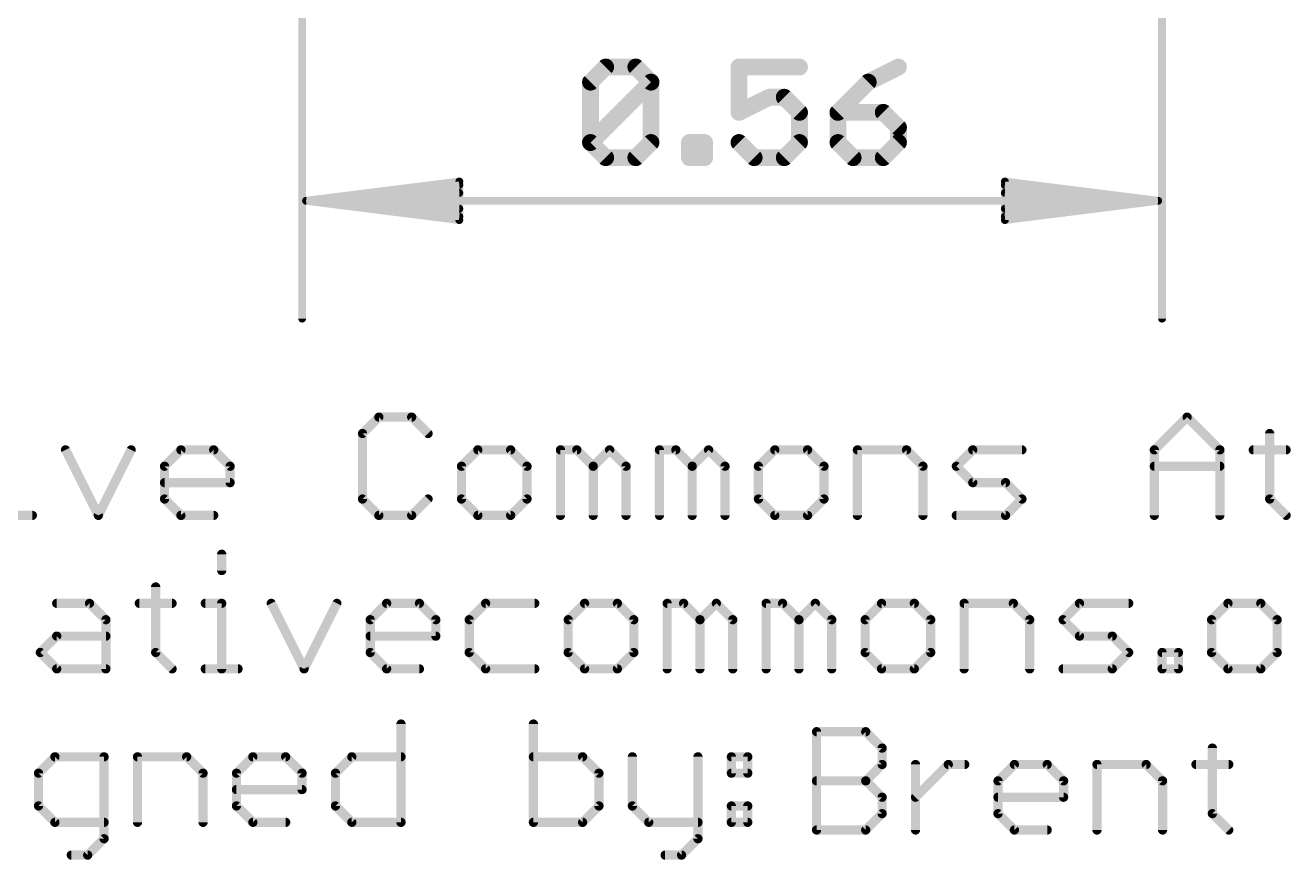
# Model space of a CAD drawing. Extents: x -42 to 65, y -14 to 27.
# Drawn here: x -4.58 to 16.35, y -13.95 to -0.14 of the extents above; entities that cross this region are included whole.
import ezdxf

# ---------------------------------------------------------------- set-up
doc = ezdxf.new("R2010")
doc.units = 0
doc.layers.add('47', color=253, linetype='CONTINUOUS')
doc.layers.add('51', color=253, linetype='CONTINUOUS')

msp = doc.modelspace()

# ---------------------------------------------------------------- linework, layer by layer
at = {"layer": '47'}
for points, const_width in [([(14.224, 14.986), (14.224, -4.998)], 0.13), ([(0, 0), (0, -4.998)], 0.13), ([(4.7703, -1.0839), (5.0203, -0.8339)], 0.2794), ([(5.0203, -0.8339), (5.5202, -0.8339)], 0.2794), ([(5.5202, -0.8339), (5.7702, -1.0839)], 0.2794), ([(8.226, -0.8339), (7.226, -0.8339)], 0.2794), ([(7.226, -0.8339), (7.226, -1.5839)], 0.2794), ([(9.8631, -0.8339), (9.3632, -1.0839)], 0.2794), ([(4.7703, -2.0838), (4.7703, -1.0839)], 0.2794), ([(4.7703, -2.0838), (5.7702, -1.0839)], 0.2794), ([(5.7702, -1.0839), (5.7702, -2.0838)], 0.2794), ([(9.3632, -1.0839), (8.8632, -1.5839)], 0.2794), ([(7.226, -1.5839), (7.726, -1.3339)], 0.2794), ([(7.726, -1.3339), (7.976, -1.3339)], 0.2794), ([(7.976, -1.3339), (8.226, -1.5839)], 0.2794), ([(8.226, -1.5839), (8.226, -2.0838)], 0.2794), ([(8.8632, -1.5839), (8.8632, -2.0838)], 0.2794), ([(9.6131, -1.5839), (8.8632, -1.5839)], 0.2794), ([(9.8631, -1.8338), (9.6131, -1.5839)], 0.2794), ([(9.8631, -2.0838), (9.8631, -1.8338)], 0.2794), ([(5.0203, -2.3338), (4.7703, -2.0838)], 0.2794), ([(5.7702, -2.0838), (5.5202, -2.3338)], 0.2794), ([(6.4075, -2.3338), (6.4075, -2.0838)], 0.2794), ([(6.4075, -2.0838), (6.6574, -2.0838)], 0.2794), ([(6.6574, -2.0838), (6.6574, -2.3338)], 0.2794), ([(7.476, -2.3338), (7.226, -2.0838)], 0.2794), ([(8.226, -2.0838), (7.976, -2.3338)], 0.2794), ([(8.8632, -2.0838), (9.1132, -2.3338)], 0.2794), ([(9.6131, -2.3338), (9.8631, -2.0838)], 0.2794), ([(5.5202, -2.3338), (5.0203, -2.3338)], 0.2794), ([(6.6574, -2.3338), (6.4075, -2.3338)], 0.2794), ([(7.976, -2.3338), (7.476, -2.3338)], 0.2794), ([(9.1132, -2.3338), (9.6131, -2.3338)], 0.2794), ([(0.065, -3.048), (2.6, -2.7288)], 0.13), ([(2.6, -2.7288), (2.6, -3.3672)], 0.13), ([(14.159, -3.048), (11.624, -2.7288)], 0.13), ([(11.624, -2.7288), (11.624, -3.3672)], 0.13), ([(0.065, -3.048), (2.6, -2.788)], 0.13), ([(0.065, -3.048), (2.6, -2.918)], 0.13), ([(14.159, -3.048), (11.624, -2.788)], 0.13), ([(14.159, -3.048), (11.624, -2.918)], 0.13), ([(14.159, -3.048), (0.065, -3.048)], 0.13), ([(2.6, -3.3672), (0.065, -3.048)], 0.13), ([(2.6, -3.178), (0.065, -3.048)], 0.13), ([(2.6, -3.308), (0.065, -3.048)], 0.13), ([(11.624, -3.3672), (14.159, -3.048)], 0.13), ([(11.624, -3.178), (14.159, -3.048)], 0.13), ([(11.624, -3.308), (14.159, -3.048)], 0.13)]:
    msp.add_lwpolyline(points, dxfattribs=dict(at, const_width=const_width))
for points, const_width in [([(5.0203, -0.7641, 1), (5.0203, -0.9038)], 0.1397), ([(5.0697, -0.8833, 1), (4.9709, -0.7845)], 0.1397), ([(5.5696, -0.7845, 1), (5.4709, -0.8833)], 0.1397), ([(5.5202, -0.9038, 1), (5.5202, -0.7641)], 0.1397), ([(7.226, -0.7641, 1), (7.226, -0.9038)], 0.1397), ([(7.2959, -0.8339, 1), (7.1562, -0.8339)], 0.1397), ([(8.226, -0.9038, 1), (8.226, -0.7641)], 0.1397), ([(9.8944, -0.8964, 1), (9.8319, -0.7714)], 0.1397), ([(4.7209, -1.0345, 1), (4.8197, -1.1333)], 0.1397), ([(4.8402, -1.0839, 1), (4.7005, -1.0839)], 0.1397), ([(5.8401, -1.0839, 1), (5.7004, -1.0839)], 0.1397), ([(5.8196, -1.1333, 1), (5.7208, -1.0345)], 0.1397), ([(5.7208, -1.1333, 1), (5.8196, -1.0345)], 0.1397), ([(9.3319, -1.0214, 1), (9.3944, -1.1464)], 0.1397), ([(9.4126, -1.1333, 1), (9.3138, -1.0345)], 0.1397), ([(7.726, -1.264, 1), (7.726, -1.4037)], 0.1397), ([(7.7572, -1.3964, 1), (7.6948, -1.2714)], 0.1397), ([(8.0254, -1.2845, 1), (7.9266, -1.3833)], 0.1397), ([(7.976, -1.4037, 1), (7.976, -1.264)], 0.1397), ([(7.1948, -1.5214, 1), (7.2573, -1.6463)], 0.1397), ([(8.2958, -1.5839, 1), (8.1561, -1.5839)], 0.1397), ([(8.1766, -1.6333, 1), (8.2754, -1.5345)], 0.1397), ([(8.8632, -1.514, 1), (8.8632, -1.6537)], 0.1397), ([(8.8138, -1.5345, 1), (8.9126, -1.6333)], 0.1397), ([(8.9331, -1.5839, 1), (8.7934, -1.5839)], 0.1397), ([(9.6625, -1.5345, 1), (9.5637, -1.6333)], 0.1397), ([(9.6131, -1.6537, 1), (9.6131, -1.514)], 0.1397), ([(7.1562, -1.5839, 1), (7.2959, -1.5839)], 0.1397), ([(9.933, -1.8338, 1), (9.7933, -1.8338)], 0.1397), ([(9.8137, -1.8832, 1), (9.9125, -1.7844)], 0.1397), ([(4.8197, -2.0344, 1), (4.7209, -2.1332)], 0.1397), ([(4.7209, -2.0344, 1), (4.8197, -2.1332)], 0.1397), ([(4.7005, -2.0838, 1), (4.8402, -2.0838)], 0.1397), ([(5.7004, -2.0838, 1), (5.8401, -2.0838)], 0.1397), ([(5.8196, -2.1332, 1), (5.7208, -2.0344)], 0.1397), ([(6.4773, -2.0838, 1), (6.3376, -2.0838)], 0.1397), ([(6.4075, -2.014, 1), (6.4075, -2.1537)], 0.1397), ([(6.7273, -2.0838, 1), (6.5876, -2.0838)], 0.1397), ([(6.6574, -2.1537, 1), (6.6574, -2.014)], 0.1397), ([(7.2754, -2.0344, 1), (7.1767, -2.1332)], 0.1397), ([(8.1561, -2.0838, 1), (8.2958, -2.0838)], 0.1397), ([(8.2754, -2.1332, 1), (8.1766, -2.0344)], 0.1397), ([(8.9126, -2.0344, 1), (8.8138, -2.1332)], 0.1397), ([(8.7934, -2.0838, 1), (8.9331, -2.0838)], 0.1397), ([(9.7933, -2.0838, 1), (9.933, -2.0838)], 0.1397), ([(9.9125, -2.1332, 1), (9.8137, -2.0344)], 0.1397), ([(5.0203, -2.2639, 1), (5.0203, -2.4037)], 0.1397), ([(4.9709, -2.3832, 1), (5.0697, -2.2844)], 0.1397), ([(5.4709, -2.2844, 1), (5.5696, -2.3832)], 0.1397), ([(5.5202, -2.4037, 1), (5.5202, -2.2639)], 0.1397), ([(6.4075, -2.2639, 1), (6.4075, -2.4037)], 0.1397), ([(6.3376, -2.3338, 1), (6.4773, -2.3338)], 0.1397), ([(6.5876, -2.3338, 1), (6.7273, -2.3338)], 0.1397), ([(6.6574, -2.4037, 1), (6.6574, -2.2639)], 0.1397), ([(7.476, -2.2639, 1), (7.476, -2.4037)], 0.1397), ([(7.4266, -2.3832, 1), (7.5254, -2.2844)], 0.1397), ([(7.9266, -2.2844, 1), (8.0254, -2.3832)], 0.1397), ([(7.976, -2.4037, 1), (7.976, -2.2639)], 0.1397), ([(9.1132, -2.2639, 1), (9.1132, -2.4037)], 0.1397), ([(9.0638, -2.3832, 1), (9.1626, -2.2844)], 0.1397), ([(9.5637, -2.2844, 1), (9.6625, -2.3832)], 0.1397), ([(9.6131, -2.4037, 1), (9.6131, -2.2639)], 0.1397), ([(2.6325, -2.7288, 1), (2.5675, -2.7288)], 0.065), ([(2.6041, -2.761, 1), (2.5959, -2.6965)], 0.065), ([(11.6281, -2.6965, 1), (11.6199, -2.761)], 0.065), ([(11.6565, -2.7288, 1), (11.5915, -2.7288)], 0.065), ([(2.6033, -2.8203, 1), (2.5967, -2.7557)], 0.065), ([(2.6017, -2.9505, 1), (2.5983, -2.8855)], 0.065), ([(11.6273, -2.7557, 1), (11.6207, -2.8203)], 0.065), ([(11.6257, -2.8855, 1), (11.6223, -2.9505)], 0.065), ([(0.065, -3.0155, 1), (0.065, -3.0805)], 0.065), ([(0.0691, -3.0158, 1), (0.0609, -3.0802)], 0.065), ([(0.0633, -3.0155, 1), (0.0667, -3.0805)], 0.065), ([(0.0667, -3.0155, 1), (0.0633, -3.0805)], 0.065), ([(0.0683, -3.0157, 1), (0.0617, -3.0803)], 0.065), ([(0.0617, -3.0157, 1), (0.0683, -3.0803)], 0.065), ([(0.0609, -3.0158, 1), (0.0691, -3.0802)], 0.065), ([(2.5983, -3.2105, 1), (2.6017, -3.1455)], 0.065), ([(11.6223, -3.1455, 1), (11.6257, -3.2105)], 0.065), ([(14.1631, -3.0802, 1), (14.1549, -3.0158)], 0.065), ([(14.1549, -3.0802, 1), (14.1631, -3.0158)], 0.065), ([(14.1623, -3.0803, 1), (14.1557, -3.0157)], 0.065), ([(14.1557, -3.0803, 1), (14.1623, -3.0157)], 0.065), ([(14.1573, -3.0805, 1), (14.1607, -3.0155)], 0.065), ([(14.1607, -3.0805, 1), (14.1573, -3.0155)], 0.065), ([(14.159, -3.0805, 1), (14.159, -3.0155)], 0.065), ([(2.5675, -3.3672, 1), (2.6325, -3.3672)], 0.065), ([(2.5959, -3.3995, 1), (2.6041, -3.335)], 0.065), ([(2.5967, -3.3403, 1), (2.6033, -3.2757)], 0.065), ([(11.6207, -3.2757, 1), (11.6273, -3.3403)], 0.065), ([(11.6199, -3.335, 1), (11.6281, -3.3995)], 0.065), ([(11.5915, -3.3672, 1), (11.6565, -3.3672)], 0.065), ([(-0.0325, -4.998, 1), (0.0325, -4.998)], 0.065), ([(14.1915, -4.998, 1), (14.2565, -4.998)], 0.065)]:
    msp.add_lwpolyline(points, format="xyb", dxfattribs=dict(at, const_width=const_width))
at = {"layer": '51', "const_width": 0.1524}
for points in [[(1.2697, -6.628), (0.9986, -6.8992)], [(1.8121, -6.628), (1.2697, -6.628)], [(2.0832, -6.8992), (1.8121, -6.628)], [(14.0958, -7.1703), (14.6382, -6.628)], [(14.6382, -6.628), (15.1805, -7.1703)], [(0.9986, -6.8992), (0.9986, -7.9838)], [(16.0041, -6.8992), (16.0041, -7.9838)], [(-3.9129, -7.1703), (-3.3706, -8.255)], [(-3.3706, -8.255), (-2.8282, -7.1703)], [(-2.2757, -7.4415), (-2.0046, -7.1703)], [(-2.0046, -7.1703), (-1.4622, -7.1703)], [(-1.4622, -7.1703), (-1.1911, -7.4415)], [(2.9069, -7.1703), (2.6357, -7.4415)], [(3.4492, -7.1703), (2.9069, -7.1703)], [(3.7204, -7.4415), (3.4492, -7.1703)], [(4.2729, -8.255), (4.2729, -7.1703)], [(4.2729, -7.1703), (4.5441, -7.1703)], [(4.5441, -7.1703), (4.8152, -7.4415)], [(4.8152, -7.4415), (5.0864, -7.1703)], [(5.0864, -7.1703), (5.3576, -7.4415)], [(5.9101, -8.255), (5.9101, -7.1703)], [(5.9101, -7.1703), (6.1812, -7.1703)], [(6.1812, -7.1703), (6.4524, -7.4415)], [(6.4524, -7.4415), (6.7235, -7.1703)], [(6.7235, -7.1703), (6.9947, -7.4415)], [(7.8184, -7.1703), (7.5472, -7.4415)], [(8.3607, -7.1703), (7.8184, -7.1703)], [(8.6319, -7.4415), (8.3607, -7.1703)], [(9.1844, -8.255), (9.1844, -7.1703)], [(9.1844, -7.1703), (9.9979, -7.1703)], [(9.9979, -7.1703), (10.269, -7.4415)], [(10.8215, -7.4415), (11.0927, -7.1703)], [(11.0927, -7.1703), (11.9062, -7.1703)], [(14.0958, -8.255), (14.0958, -7.1703)], [(15.1805, -7.1703), (15.1805, -8.255)], [(15.733, -7.1703), (16.2753, -7.1703)], [(-2.2757, -7.9838), (-2.2757, -7.4415)], [(-1.1911, -7.4415), (-1.1911, -7.7127)], [(2.6357, -7.4415), (2.6357, -7.9838)], [(3.7204, -7.9838), (3.7204, -7.4415)], [(4.8152, -7.4415), (4.8152, -8.255)], [(5.3576, -7.4415), (5.3576, -8.255)], [(6.4524, -7.4415), (6.4524, -8.255)], [(6.9947, -7.4415), (6.9947, -8.255)], [(7.5472, -7.4415), (7.5472, -7.9838)], [(8.6319, -7.9838), (8.6319, -7.4415)], [(10.269, -7.4415), (10.269, -8.255)], [(11.0927, -7.7127), (10.8215, -7.4415)], [(14.0958, -7.4415), (15.1805, -7.4415)], [(-1.1911, -7.7127), (-2.2757, -7.7127)], [(11.635, -7.7127), (11.0927, -7.7127)], [(11.9062, -7.9838), (11.635, -7.7127)], [(-2.0046, -8.255), (-2.2757, -7.9838)], [(0.9986, -7.9838), (1.2697, -8.255)], [(1.8121, -8.255), (2.0832, -7.9838)], [(2.6357, -7.9838), (2.9069, -8.255)], [(3.4492, -8.255), (3.7204, -7.9838)], [(7.5472, -7.9838), (7.8184, -8.255)], [(8.3607, -8.255), (8.6319, -7.9838)], [(11.635, -8.255), (11.9062, -7.9838)], [(16.0041, -7.9838), (16.2753, -8.255)], [(-5.0043, -8.255), (-4.462, -8.255)], [(-1.4622, -8.255), (-2.0046, -8.255)], [(1.2697, -8.255), (1.8121, -8.255)], [(2.9069, -8.255), (3.4492, -8.255)], [(7.8184, -8.255), (8.3607, -8.255)], [(10.8215, -8.255), (11.635, -8.255)], [(-1.3304, -8.8968), (-1.3304, -9.168)], [(-2.4219, -9.4392), (-2.4219, -10.5238)], [(-4.059, -9.7103), (-3.5167, -9.7103)], [(-3.5167, -9.7103), (-3.2455, -9.9815)], [(-2.693, -9.7103), (-2.1507, -9.7103)], [(-1.6016, -9.7103), (-1.3304, -9.7103)], [(-1.3304, -9.7103), (-1.3304, -10.795)], [(-0.5102, -9.7103), (0.0322, -10.795)], [(0.0322, -10.795), (0.5745, -9.7103)], [(1.127, -9.9815), (1.3982, -9.7103)], [(1.3982, -9.7103), (1.9405, -9.7103)], [(1.9405, -9.7103), (2.2116, -9.9815)], [(3.0353, -9.7103), (2.7641, -9.9815)], [(3.8488, -9.7103), (3.0353, -9.7103)], [(4.6725, -9.7103), (4.4013, -9.9815)], [(5.2148, -9.7103), (4.6725, -9.7103)], [(5.486, -9.9815), (5.2148, -9.7103)], [(6.0385, -10.795), (6.0385, -9.7103)], [(6.0385, -9.7103), (6.3096, -9.7103)], [(6.3096, -9.7103), (6.5808, -9.9815)], [(6.5808, -9.9815), (6.852, -9.7103)], [(6.852, -9.7103), (7.1231, -9.9815)], [(7.6756, -10.795), (7.6756, -9.7103)], [(7.6756, -9.7103), (7.9468, -9.7103)], [(7.9468, -9.7103), (8.2179, -9.9815)], [(8.2179, -9.9815), (8.4891, -9.7103)], [(8.4891, -9.7103), (8.7603, -9.9815)], [(9.5839, -9.7103), (9.3128, -9.9815)], [(10.1263, -9.7103), (9.5839, -9.7103)], [(10.3974, -9.9815), (10.1263, -9.7103)], [(10.9499, -10.795), (10.9499, -9.7103)], [(10.9499, -9.7103), (11.7634, -9.7103)], [(11.7634, -9.7103), (12.0346, -9.9815)], [(12.5871, -9.9815), (12.8582, -9.7103)], [(12.8582, -9.7103), (13.6717, -9.7103)], [(15.314, -9.7103), (15.0428, -9.9815)], [(15.8563, -9.7103), (15.314, -9.7103)], [(16.1275, -9.9815), (15.8563, -9.7103)], [(-3.2455, -9.9815), (-3.2455, -10.795)], [(1.127, -10.5238), (1.127, -9.9815)], [(2.2116, -9.9815), (2.2116, -10.2527)], [(2.7641, -9.9815), (2.7641, -10.5238)], [(4.4013, -9.9815), (4.4013, -10.5238)], [(5.486, -10.5238), (5.486, -9.9815)], [(6.5808, -9.9815), (6.5808, -10.795)], [(7.1231, -9.9815), (7.1231, -10.795)], [(8.2179, -9.9815), (8.2179, -10.795)], [(8.7603, -9.9815), (8.7603, -10.795)], [(9.3128, -9.9815), (9.3128, -10.5238)], [(10.3974, -10.5238), (10.3974, -9.9815)], [(12.0346, -9.9815), (12.0346, -10.795)], [(12.8582, -10.2527), (12.5871, -9.9815)], [(15.0428, -9.9815), (15.0428, -10.5238)], [(16.1275, -10.5238), (16.1275, -9.9815)], [(-4.3302, -10.5238), (-4.059, -10.2527)], [(-4.059, -10.2527), (-3.2455, -10.2527)], [(2.2116, -10.2527), (1.127, -10.2527)], [(13.4006, -10.2527), (12.8582, -10.2527)], [(13.6717, -10.5238), (13.4006, -10.2527)], [(-4.059, -10.795), (-4.3302, -10.5238)], [(-2.4219, -10.5238), (-2.1507, -10.795)], [(1.3982, -10.795), (1.127, -10.5238)], [(2.7641, -10.5238), (3.0353, -10.795)], [(4.4013, -10.5238), (4.6725, -10.795)], [(5.2148, -10.795), (5.486, -10.5238)], [(9.3128, -10.5238), (9.5839, -10.795)], [(10.1263, -10.795), (10.3974, -10.5238)], [(13.4006, -10.795), (13.6717, -10.5238)], [(14.2242, -10.795), (14.2242, -10.5238)], [(14.2242, -10.5238), (14.4954, -10.5238)], [(14.4954, -10.5238), (14.4954, -10.795)], [(15.0428, -10.5238), (15.314, -10.795)], [(15.8563, -10.795), (16.1275, -10.5238)], [(-3.2455, -10.795), (-4.059, -10.795)], [(-1.6016, -10.795), (-1.0593, -10.795)], [(1.9405, -10.795), (1.3982, -10.795)], [(3.0353, -10.795), (3.8488, -10.795)], [(4.6725, -10.795), (5.2148, -10.795)], [(9.5839, -10.795), (10.1263, -10.795)], [(12.5871, -10.795), (13.4006, -10.795)], [(14.4954, -10.795), (14.2242, -10.795)], [(15.314, -10.795), (15.8563, -10.795)], [(1.6358, -11.708), (1.6358, -13.335)], [(3.8255, -11.708), (3.8255, -13.335)], [(8.509, -13.462), (8.509, -11.835)], [(8.509, -11.835), (9.3225, -11.835)], [(9.3225, -11.835), (9.5937, -12.1062)], [(9.5937, -12.1062), (9.5937, -12.3773)], [(15.0559, -12.1062), (15.0559, -13.1908)], [(-4.0891, -12.2503), (-4.3603, -12.5215)], [(-3.2756, -12.2503), (-4.0891, -12.2503)], [(-3.2756, -13.6062), (-3.2756, -12.2503)], [(-2.7231, -13.335), (-2.7231, -12.2503)], [(-2.7231, -12.2503), (-1.9096, -12.2503)], [(-1.9096, -12.2503), (-1.6385, -12.5215)], [(-1.086, -12.5215), (-0.8148, -12.2503)], [(-0.8148, -12.2503), (-0.2725, -12.2503)], [(-0.2725, -12.2503), (-0.0013, -12.5215)], [(0.5512, -12.5215), (0.8223, -12.2503)], [(0.8223, -12.2503), (1.6358, -12.2503)], [(4.639, -12.2503), (3.8255, -12.2503)], [(4.9101, -12.5215), (4.639, -12.2503)], [(5.4626, -12.2503), (5.4626, -13.0638)], [(6.5473, -12.2503), (6.5473, -13.6062)], [(7.0998, -12.2503), (7.371, -12.2503)], [(7.0998, -12.5215), (7.0998, -12.2503)], [(7.371, -12.2503), (7.371, -12.5215)], [(9.5937, -12.3773), (9.3225, -12.6485)], [(10.1462, -13.462), (10.1462, -12.3773)], [(10.1462, -12.9197), (10.6885, -12.3773)], [(10.6885, -12.3773), (10.9596, -12.3773)], [(11.5105, -12.6485), (11.7816, -12.3773)], [(11.7816, -12.3773), (12.3239, -12.3773)], [(12.3239, -12.3773), (12.5951, -12.6485)], [(13.1476, -13.462), (13.1476, -12.3773)], [(13.1476, -12.3773), (13.9611, -12.3773)], [(13.9611, -12.3773), (14.2323, -12.6485)], [(14.7848, -12.3773), (15.3271, -12.3773)], [(-4.3603, -12.5215), (-4.3603, -13.0638)], [(-1.6385, -12.5215), (-1.6385, -13.335)], [(-1.086, -13.0638), (-1.086, -12.5215)], [(-0.0013, -12.5215), (-0.0013, -12.7927)], [(0.5512, -13.0638), (0.5512, -12.5215)], [(4.9101, -13.0638), (4.9101, -12.5215)], [(7.371, -12.5215), (7.0998, -12.5215)], [(-0.0013, -12.7927), (-1.086, -12.7927)], [(8.509, -12.6485), (9.3225, -12.6485)], [(9.3225, -12.6485), (9.5937, -12.9197)], [(11.5105, -13.1908), (11.5105, -12.6485)], [(12.5951, -12.6485), (12.5951, -12.9197)], [(14.2323, -12.6485), (14.2323, -13.462)], [(9.5937, -12.9197), (9.5937, -13.1908)], [(12.5951, -12.9197), (11.5105, -12.9197)], [(-4.3603, -13.0638), (-4.0891, -13.335)], [(-0.8148, -13.335), (-1.086, -13.0638)], [(0.8223, -13.335), (0.5512, -13.0638)], [(4.639, -13.335), (4.9101, -13.0638)], [(5.4626, -13.0638), (5.7338, -13.335)], [(7.0998, -13.0638), (7.371, -13.0638)], [(7.0998, -13.335), (7.0998, -13.0638)], [(7.371, -13.0638), (7.371, -13.335)], [(9.5937, -13.1908), (9.3225, -13.462)], [(11.7816, -13.462), (11.5105, -13.1908)], [(15.0559, -13.1908), (15.3271, -13.462)], [(-4.0891, -13.335), (-3.2756, -13.335)], [(-0.2725, -13.335), (-0.8148, -13.335)], [(1.6358, -13.335), (0.8223, -13.335)], [(3.8255, -13.335), (4.639, -13.335)], [(5.7338, -13.335), (6.5473, -13.335)], [(7.371, -13.335), (7.0998, -13.335)], [(9.3225, -13.462), (8.509, -13.462)], [(12.3239, -13.462), (11.7816, -13.462)], [(-3.5468, -13.8773), (-3.2756, -13.6062)], [(6.5473, -13.6062), (6.2761, -13.8773)], [(-3.818, -13.8773), (-3.5468, -13.8773)], [(6.2761, -13.8773), (6.005, -13.8773)]]:
    msp.add_lwpolyline(points, dxfattribs=at)
at = {"layer": '51', "const_width": 0.0762}
for points in [[(1.2697, -6.5899, 1), (1.2697, -6.6661)], [(1.2967, -6.655, 1), (1.2428, -6.6011)], [(1.839, -6.6011, 1), (1.7851, -6.655)], [(1.8121, -6.6661, 1), (1.8121, -6.5899)], [(14.6651, -6.6011, 1), (14.6112, -6.655)], [(14.6651, -6.655, 1), (14.6112, -6.6011)], [(0.9716, -6.8722, 1), (1.0255, -6.9261)], [(1.0367, -6.8992, 1), (0.9605, -6.8992)], [(2.0563, -6.9261, 1), (2.1102, -6.8722)], [(16.0422, -6.8992, 1), (15.966, -6.8992)], [(-3.8788, -7.1533, 1), (-3.947, -7.1874)], [(-2.7942, -7.1874, 1), (-2.8623, -7.1533)], [(-2.0046, -7.1322, 1), (-2.0046, -7.2084)], [(-1.9776, -7.1973, 1), (-2.0315, -7.1434)], [(-1.4353, -7.1434, 1), (-1.4892, -7.1973)], [(-1.4622, -7.2084, 1), (-1.4622, -7.1322)], [(2.9069, -7.1322, 1), (2.9069, -7.2084)], [(2.9338, -7.1973, 1), (2.88, -7.1434)], [(3.4762, -7.1434, 1), (3.4223, -7.1973)], [(3.4492, -7.2084, 1), (3.4492, -7.1322)], [(4.311, -7.1703, 1), (4.2348, -7.1703)], [(4.2729, -7.1322, 1), (4.2729, -7.2084)], [(4.571, -7.1434, 1), (4.5171, -7.1973)], [(4.5441, -7.2084, 1), (4.5441, -7.1322)], [(5.1133, -7.1434, 1), (5.0594, -7.1973)], [(5.1133, -7.1973, 1), (5.0594, -7.1434)], [(5.9482, -7.1703, 1), (5.872, -7.1703)], [(5.9101, -7.1322, 1), (5.9101, -7.2084)], [(6.2082, -7.1434, 1), (6.1543, -7.1973)], [(6.1812, -7.2084, 1), (6.1812, -7.1322)], [(6.7505, -7.1434, 1), (6.6966, -7.1973)], [(6.7505, -7.1973, 1), (6.6966, -7.1434)], [(7.8184, -7.1322, 1), (7.8184, -7.2084)], [(7.8453, -7.1973, 1), (7.7914, -7.1434)], [(8.3876, -7.1434, 1), (8.3338, -7.1973)], [(8.3607, -7.2084, 1), (8.3607, -7.1322)], [(9.2225, -7.1703, 1), (9.1463, -7.1703)], [(9.1844, -7.1322, 1), (9.1844, -7.2084)], [(10.0248, -7.1434, 1), (9.9709, -7.1973)], [(9.9979, -7.2084, 1), (9.9979, -7.1322)], [(11.0927, -7.1322, 1), (11.0927, -7.2084)], [(11.1196, -7.1973, 1), (11.0657, -7.1434)], [(11.9062, -7.2084, 1), (11.9062, -7.1322)], [(14.1339, -7.1703, 1), (14.0577, -7.1703)], [(14.0689, -7.1434, 1), (14.1228, -7.1973)], [(15.2186, -7.1703, 1), (15.1424, -7.1703)], [(15.1535, -7.1973, 1), (15.2074, -7.1434)], [(15.733, -7.1322, 1), (15.733, -7.2084)], [(16.2753, -7.2084, 1), (16.2753, -7.1322)], [(-2.2376, -7.4415, 1), (-2.3138, -7.4415)], [(-2.3027, -7.4146, 1), (-2.2488, -7.4684)], [(-1.153, -7.4415, 1), (-1.2292, -7.4415)], [(-1.218, -7.4684, 1), (-1.1641, -7.4146)], [(2.6738, -7.4415, 1), (2.5976, -7.4415)], [(2.6088, -7.4146, 1), (2.6627, -7.4684)], [(3.7585, -7.4415, 1), (3.6823, -7.4415)], [(3.6935, -7.4684, 1), (3.7473, -7.4146)], [(4.8533, -7.4415, 1), (4.7771, -7.4415)], [(4.7883, -7.4146, 1), (4.8422, -7.4684)], [(4.7883, -7.4684, 1), (4.8422, -7.4146)], [(5.3957, -7.4415, 1), (5.3195, -7.4415)], [(5.3306, -7.4684, 1), (5.3845, -7.4146)], [(6.4905, -7.4415, 1), (6.4143, -7.4415)], [(6.4254, -7.4146, 1), (6.4793, -7.4684)], [(6.4254, -7.4684, 1), (6.4793, -7.4146)], [(7.0328, -7.4415, 1), (6.9566, -7.4415)], [(6.9678, -7.4684, 1), (7.0217, -7.4146)], [(7.5853, -7.4415, 1), (7.5091, -7.4415)], [(7.5203, -7.4146, 1), (7.5741, -7.4684)], [(8.67, -7.4415, 1), (8.5938, -7.4415)], [(8.6049, -7.4684, 1), (8.6588, -7.4146)], [(10.3071, -7.4415, 1), (10.2309, -7.4415)], [(10.2421, -7.4684, 1), (10.296, -7.4146)], [(10.8485, -7.4146, 1), (10.7946, -7.4684)], [(10.7946, -7.4146, 1), (10.8485, -7.4684)], [(14.0958, -7.4034, 1), (14.0958, -7.4796)], [(15.1805, -7.4796, 1), (15.1805, -7.4034)], [(-2.2757, -7.6746, 1), (-2.2757, -7.7508)], [(-1.2292, -7.7127, 1), (-1.153, -7.7127)], [(-1.1911, -7.7508, 1), (-1.1911, -7.6746)], [(11.0927, -7.6746, 1), (11.0927, -7.7508)], [(11.0657, -7.7396, 1), (11.1196, -7.6857)], [(11.662, -7.6857, 1), (11.6081, -7.7396)], [(11.635, -7.7508, 1), (11.635, -7.6746)], [(-2.2488, -7.9569, 1), (-2.3027, -8.0108)], [(-2.3138, -7.9838, 1), (-2.2376, -7.9838)], [(1.0255, -7.9569, 1), (0.9716, -8.0108)], [(0.9605, -7.9838, 1), (1.0367, -7.9838)], [(2.1102, -8.0108, 1), (2.0563, -7.9569)], [(2.6627, -7.9569, 1), (2.6088, -8.0108)], [(2.5976, -7.9838, 1), (2.6738, -7.9838)], [(3.6823, -7.9838, 1), (3.7585, -7.9838)], [(3.7473, -8.0108, 1), (3.6935, -7.9569)], [(7.5741, -7.9569, 1), (7.5203, -8.0108)], [(7.5091, -7.9838, 1), (7.5853, -7.9838)], [(8.5938, -7.9838, 1), (8.67, -7.9838)], [(8.6588, -8.0108, 1), (8.6049, -7.9569)], [(11.9331, -8.0108, 1), (11.8792, -7.9569)], [(11.8792, -8.0108, 1), (11.9331, -7.9569)], [(16.0311, -7.9569, 1), (15.9772, -8.0108)], [(15.966, -7.9838, 1), (16.0422, -7.9838)], [(-4.462, -8.2931, 1), (-4.462, -8.2169)], [(-3.4046, -8.238, 1), (-3.3365, -8.272)], [(-3.4046, -8.272, 1), (-3.3365, -8.238)], [(-2.0046, -8.2169, 1), (-2.0046, -8.2931)], [(-2.0315, -8.2819, 1), (-1.9776, -8.2281)], [(-1.4622, -8.2931, 1), (-1.4622, -8.2169)], [(1.2697, -8.2169, 1), (1.2697, -8.2931)], [(1.2428, -8.2819, 1), (1.2967, -8.2281)], [(1.7851, -8.2281, 1), (1.839, -8.2819)], [(1.8121, -8.2931, 1), (1.8121, -8.2169)], [(2.9069, -8.2169, 1), (2.9069, -8.2931)], [(2.88, -8.2819, 1), (2.9338, -8.2281)], [(3.4223, -8.2281, 1), (3.4762, -8.2819)], [(3.4492, -8.2931, 1), (3.4492, -8.2169)], [(4.2348, -8.255, 1), (4.311, -8.255)], [(4.7771, -8.255, 1), (4.8533, -8.255)], [(5.3195, -8.255, 1), (5.3957, -8.255)], [(5.872, -8.255, 1), (5.9482, -8.255)], [(6.4143, -8.255, 1), (6.4905, -8.255)], [(6.9566, -8.255, 1), (7.0328, -8.255)], [(7.8184, -8.2169, 1), (7.8184, -8.2931)], [(7.7914, -8.2819, 1), (7.8453, -8.2281)], [(8.3338, -8.2281, 1), (8.3876, -8.2819)], [(8.3607, -8.2931, 1), (8.3607, -8.2169)], [(9.1463, -8.255, 1), (9.2225, -8.255)], [(10.2309, -8.255, 1), (10.3071, -8.255)], [(10.8215, -8.2169, 1), (10.8215, -8.2931)], [(11.6081, -8.2281, 1), (11.662, -8.2819)], [(11.635, -8.2931, 1), (11.635, -8.2169)], [(14.0577, -8.255, 1), (14.1339, -8.255)], [(15.1424, -8.255, 1), (15.2186, -8.255)], [(16.2484, -8.2819, 1), (16.3023, -8.2281)], [(-1.2923, -8.8968, 1), (-1.3685, -8.8968)], [(-1.3685, -9.168, 1), (-1.2923, -9.168)], [(-2.3838, -9.4392, 1), (-2.46, -9.4392)], [(-4.059, -9.6722, 1), (-4.059, -9.7484)], [(-3.4898, -9.6834, 1), (-3.5436, -9.7373)], [(-3.5167, -9.7484, 1), (-3.5167, -9.6722)], [(-2.693, -9.6722, 1), (-2.693, -9.7484)], [(-2.1507, -9.7484, 1), (-2.1507, -9.6722)], [(-1.6016, -9.6722, 1), (-1.6016, -9.7484)], [(-1.2923, -9.7103, 1), (-1.3685, -9.7103)], [(-1.3304, -9.7484, 1), (-1.3304, -9.6722)], [(-0.4761, -9.6933, 1), (-0.5442, -9.7274)], [(0.6086, -9.7274, 1), (0.5404, -9.6933)], [(1.3982, -9.6722, 1), (1.3982, -9.7484)], [(1.4251, -9.7373, 1), (1.3712, -9.6834)], [(1.9674, -9.6834, 1), (1.9135, -9.7373)], [(1.9405, -9.7484, 1), (1.9405, -9.6722)], [(3.0353, -9.6722, 1), (3.0353, -9.7484)], [(3.0622, -9.7373, 1), (3.0084, -9.6834)], [(3.8488, -9.7484, 1), (3.8488, -9.6722)], [(4.6725, -9.6722, 1), (4.6725, -9.7484)], [(4.6994, -9.7373, 1), (4.6455, -9.6834)], [(5.2417, -9.6834, 1), (5.1879, -9.7373)], [(5.2148, -9.7484, 1), (5.2148, -9.6722)], [(6.0766, -9.7103, 1), (6.0004, -9.7103)], [(6.0385, -9.6722, 1), (6.0385, -9.7484)], [(6.3366, -9.6834, 1), (6.2827, -9.7373)], [(6.3096, -9.7484, 1), (6.3096, -9.6722)], [(6.8789, -9.6834, 1), (6.825, -9.7373)], [(6.8789, -9.7373, 1), (6.825, -9.6834)], [(7.7137, -9.7103, 1), (7.6375, -9.7103)], [(7.6756, -9.6722, 1), (7.6756, -9.7484)], [(7.9737, -9.6834, 1), (7.9198, -9.7373)], [(7.9468, -9.7484, 1), (7.9468, -9.6722)], [(8.516, -9.6834, 1), (8.4622, -9.7373)], [(8.516, -9.7373, 1), (8.4622, -9.6834)], [(9.5839, -9.6722, 1), (9.5839, -9.7484)], [(9.6109, -9.7373, 1), (9.557, -9.6834)], [(10.1532, -9.6834, 1), (10.0993, -9.7373)], [(10.1263, -9.7484, 1), (10.1263, -9.6722)], [(10.988, -9.7103, 1), (10.9118, -9.7103)], [(10.9499, -9.6722, 1), (10.9499, -9.7484)], [(11.7904, -9.6834, 1), (11.7365, -9.7373)], [(11.7634, -9.7484, 1), (11.7634, -9.6722)], [(12.8582, -9.6722, 1), (12.8582, -9.7484)], [(12.8852, -9.7373, 1), (12.8313, -9.6834)], [(13.6717, -9.7484, 1), (13.6717, -9.6722)], [(15.314, -9.6722, 1), (15.314, -9.7484)], [(15.3409, -9.7373, 1), (15.287, -9.6834)], [(15.8833, -9.6834, 1), (15.8294, -9.7373)], [(15.8563, -9.7484, 1), (15.8563, -9.6722)], [(-3.2074, -9.9815, 1), (-3.2836, -9.9815)], [(-3.2725, -10.0084, 1), (-3.2186, -9.9546)], [(1.1651, -9.9815, 1), (1.0889, -9.9815)], [(1.1, -9.9546, 1), (1.1539, -10.0084)], [(2.2497, -9.9815, 1), (2.1735, -9.9815)], [(2.1847, -10.0084, 1), (2.2386, -9.9546)], [(2.8022, -9.9815, 1), (2.726, -9.9815)], [(2.7372, -9.9546, 1), (2.7911, -10.0084)], [(4.4394, -9.9815, 1), (4.3632, -9.9815)], [(4.3744, -9.9546, 1), (4.4282, -10.0084)], [(5.5241, -9.9815, 1), (5.4479, -9.9815)], [(5.459, -10.0084, 1), (5.5129, -9.9546)], [(6.6189, -9.9815, 1), (6.5427, -9.9815)], [(6.5538, -9.9546, 1), (6.6077, -10.0084)], [(6.5538, -10.0084, 1), (6.6077, -9.9546)], [(7.1612, -9.9815, 1), (7.085, -9.9815)], [(7.0962, -10.0084, 1), (7.1501, -9.9546)], [(8.256, -9.9815, 1), (8.1798, -9.9815)], [(8.191, -9.9546, 1), (8.2449, -10.0084)], [(8.191, -10.0084, 1), (8.2449, -9.9546)], [(8.7984, -9.9815, 1), (8.7222, -9.9815)], [(8.7333, -10.0084, 1), (8.7872, -9.9546)], [(9.3509, -9.9815, 1), (9.2747, -9.9815)], [(9.2858, -9.9546, 1), (9.3397, -10.0084)], [(10.4355, -9.9815, 1), (10.3593, -9.9815)], [(10.3705, -10.0084, 1), (10.4244, -9.9546)], [(12.0727, -9.9815, 1), (11.9965, -9.9815)], [(12.0076, -10.0084, 1), (12.0615, -9.9546)], [(12.614, -9.9546, 1), (12.5601, -10.0084)], [(12.5601, -9.9546, 1), (12.614, -10.0084)], [(15.0809, -9.9815, 1), (15.0047, -9.9815)], [(15.0159, -9.9546, 1), (15.0698, -10.0084)], [(16.1656, -9.9815, 1), (16.0894, -9.9815)], [(16.1005, -10.0084, 1), (16.1544, -9.9546)], [(-4.059, -10.2146, 1), (-4.059, -10.2908)], [(-4.0321, -10.2796, 1), (-4.086, -10.2257)], [(-3.2455, -10.2908, 1), (-3.2455, -10.2146)], [(1.127, -10.2146, 1), (1.127, -10.2908)], [(2.1735, -10.2527, 1), (2.2497, -10.2527)], [(2.2116, -10.2908, 1), (2.2116, -10.2146)], [(12.8582, -10.2146, 1), (12.8582, -10.2908)], [(12.8313, -10.2796, 1), (12.8852, -10.2257)], [(13.4275, -10.2257, 1), (13.3736, -10.2796)], [(13.4006, -10.2908, 1), (13.4006, -10.2146)], [(-4.3033, -10.4969, 1), (-4.3571, -10.5508)], [(-4.3571, -10.4969, 1), (-4.3033, -10.5508)], [(-2.3949, -10.4969, 1), (-2.4488, -10.5508)], [(1.1539, -10.4969, 1), (1.1, -10.5508)], [(2.7911, -10.4969, 1), (2.7372, -10.5508)], [(4.4282, -10.4969, 1), (4.3744, -10.5508)], [(5.5129, -10.5508, 1), (5.459, -10.4969)], [(9.3397, -10.4969, 1), (9.2858, -10.5508)], [(10.4244, -10.5508, 1), (10.3705, -10.4969)], [(13.6987, -10.5508, 1), (13.6448, -10.4969)], [(13.6448, -10.5508, 1), (13.6987, -10.4969)], [(14.2623, -10.5238, 1), (14.1861, -10.5238)], [(14.2242, -10.4857, 1), (14.2242, -10.5619)], [(14.5335, -10.5238, 1), (14.4573, -10.5238)], [(14.4954, -10.5619, 1), (14.4954, -10.4857)], [(15.0698, -10.4969, 1), (15.0159, -10.5508)], [(16.1544, -10.5508, 1), (16.1005, -10.4969)], [(-2.46, -10.5238, 1), (-2.3838, -10.5238)], [(1.0889, -10.5238, 1), (1.1651, -10.5238)], [(2.726, -10.5238, 1), (2.8022, -10.5238)], [(4.3632, -10.5238, 1), (4.4394, -10.5238)], [(5.4479, -10.5238, 1), (5.5241, -10.5238)], [(9.2747, -10.5238, 1), (9.3509, -10.5238)], [(10.3593, -10.5238, 1), (10.4355, -10.5238)], [(15.0047, -10.5238, 1), (15.0809, -10.5238)], [(16.0894, -10.5238, 1), (16.1656, -10.5238)], [(-4.059, -10.7569, 1), (-4.059, -10.8331)], [(-4.086, -10.8219, 1), (-4.0321, -10.7681)], [(-3.2836, -10.795, 1), (-3.2074, -10.795)], [(-3.2455, -10.8331, 1), (-3.2455, -10.7569)], [(-2.1777, -10.8219, 1), (-2.1238, -10.7681)], [(-1.6016, -10.7569, 1), (-1.6016, -10.8331)], [(-1.3685, -10.795, 1), (-1.2923, -10.795)], [(-1.0593, -10.8331, 1), (-1.0593, -10.7569)], [(-0.0019, -10.778, 1), (0.0662, -10.812)], [(-0.0019, -10.812, 1), (0.0662, -10.778)], [(1.3982, -10.7569, 1), (1.3982, -10.8331)], [(1.3712, -10.8219, 1), (1.4251, -10.7681)], [(1.9405, -10.8331, 1), (1.9405, -10.7569)], [(3.0353, -10.7569, 1), (3.0353, -10.8331)], [(3.0084, -10.8219, 1), (3.0622, -10.7681)], [(3.8488, -10.8331, 1), (3.8488, -10.7569)], [(4.6725, -10.7569, 1), (4.6725, -10.8331)], [(4.6455, -10.8219, 1), (4.6994, -10.7681)], [(5.1879, -10.7681, 1), (5.2417, -10.8219)], [(5.2148, -10.8331, 1), (5.2148, -10.7569)], [(6.0004, -10.795, 1), (6.0766, -10.795)], [(6.5427, -10.795, 1), (6.6189, -10.795)], [(7.085, -10.795, 1), (7.1612, -10.795)], [(7.6375, -10.795, 1), (7.7137, -10.795)], [(8.1798, -10.795, 1), (8.256, -10.795)], [(8.7222, -10.795, 1), (8.7984, -10.795)], [(9.5839, -10.7569, 1), (9.5839, -10.8331)], [(9.557, -10.8219, 1), (9.6109, -10.7681)], [(10.0993, -10.7681, 1), (10.1532, -10.8219)], [(10.1263, -10.8331, 1), (10.1263, -10.7569)], [(10.9118, -10.795, 1), (10.988, -10.795)], [(11.9965, -10.795, 1), (12.0727, -10.795)], [(12.5871, -10.7569, 1), (12.5871, -10.8331)], [(13.3736, -10.7681, 1), (13.4275, -10.8219)], [(13.4006, -10.8331, 1), (13.4006, -10.7569)], [(14.2242, -10.7569, 1), (14.2242, -10.8331)], [(14.1861, -10.795, 1), (14.2623, -10.795)], [(14.4573, -10.795, 1), (14.5335, -10.795)], [(14.4954, -10.8331, 1), (14.4954, -10.7569)], [(15.314, -10.7569, 1), (15.314, -10.8331)], [(15.287, -10.8219, 1), (15.3409, -10.7681)], [(15.8294, -10.7681, 1), (15.8832, -10.8219)], [(15.8563, -10.8331, 1), (15.8563, -10.7569)], [(1.6739, -11.708, 1), (1.5977, -11.708)], [(3.8636, -11.708, 1), (3.7874, -11.708)], [(8.5471, -11.835, 1), (8.4709, -11.835)], [(8.509, -11.7969, 1), (8.509, -11.8731)], [(9.3494, -11.8081, 1), (9.2956, -11.862)], [(9.3225, -11.8731, 1), (9.3225, -11.7969)], [(9.6318, -12.1062, 1), (9.5556, -12.1062)], [(9.5667, -12.1331, 1), (9.6206, -12.0792)], [(15.094, -12.1062, 1), (15.0178, -12.1062)], [(-4.0891, -12.2122, 1), (-4.0891, -12.2884)], [(-4.0622, -12.2773, 1), (-4.1161, -12.2234)], [(-3.2375, -12.2503, 1), (-3.3137, -12.2503)], [(-3.2756, -12.2884, 1), (-3.2756, -12.2122)], [(-2.685, -12.2503, 1), (-2.7612, -12.2503)], [(-2.7231, -12.2122, 1), (-2.7231, -12.2884)], [(-1.8827, -12.2234, 1), (-1.9366, -12.2773)], [(-1.9096, -12.2884, 1), (-1.9096, -12.2122)], [(-0.8148, -12.2122, 1), (-0.8148, -12.2884)], [(-0.7879, -12.2773, 1), (-0.8418, -12.2234)], [(-0.2455, -12.2234, 1), (-0.2994, -12.2773)], [(-0.2725, -12.2884, 1), (-0.2725, -12.2122)], [(0.8223, -12.2122, 1), (0.8223, -12.2884)], [(0.8493, -12.2773, 1), (0.7954, -12.2234)], [(1.6358, -12.2884, 1), (1.6358, -12.2122)], [(3.8255, -12.2122, 1), (3.8255, -12.2884)], [(4.6659, -12.2234, 1), (4.612, -12.2773)], [(4.639, -12.2884, 1), (4.639, -12.2122)], [(5.5007, -12.2503, 1), (5.4245, -12.2503)], [(6.5854, -12.2503, 1), (6.5092, -12.2503)], [(7.0998, -12.2122, 1), (7.0998, -12.2884)], [(7.1379, -12.2503, 1), (7.0617, -12.2503)], [(7.4091, -12.2503, 1), (7.3329, -12.2503)], [(7.371, -12.2884, 1), (7.371, -12.2122)], [(9.5556, -12.3773, 1), (9.6318, -12.3773)], [(9.6206, -12.4043, 1), (9.5667, -12.3504)], [(10.1843, -12.3773, 1), (10.1081, -12.3773)], [(10.6885, -12.3392, 1), (10.6885, -12.4154)], [(10.7154, -12.4043, 1), (10.6615, -12.3504)], [(10.9596, -12.4154, 1), (10.9596, -12.3392)], [(11.7816, -12.3392, 1), (11.7816, -12.4154)], [(11.8086, -12.4043, 1), (11.7547, -12.3504)], [(12.3509, -12.3504, 1), (12.297, -12.4043)], [(12.3239, -12.4154, 1), (12.3239, -12.3392)], [(13.1857, -12.3773, 1), (13.1095, -12.3773)], [(13.1476, -12.3392, 1), (13.1476, -12.4154)], [(13.988, -12.3504, 1), (13.9342, -12.4043)], [(13.9611, -12.4154, 1), (13.9611, -12.3392)], [(14.7848, -12.3392, 1), (14.7848, -12.4154)], [(15.3271, -12.4154, 1), (15.3271, -12.3392)], [(-4.3222, -12.5215, 1), (-4.3984, -12.5215)], [(-4.3872, -12.4946, 1), (-4.3334, -12.5484)], [(-1.6004, -12.5215, 1), (-1.6766, -12.5215)], [(-1.6654, -12.5484, 1), (-1.6115, -12.4946)], [(-1.0479, -12.5215, 1), (-1.1241, -12.5215)], [(-1.1129, -12.4946, 1), (-1.059, -12.5484)], [(0.0368, -12.5215, 1), (-0.0394, -12.5215)], [(-0.0283, -12.5484, 1), (0.0256, -12.4946)], [(0.5893, -12.5215, 1), (0.5131, -12.5215)], [(0.5242, -12.4946, 1), (0.5781, -12.5484)], [(4.9482, -12.5215, 1), (4.872, -12.5215)], [(4.8832, -12.5484, 1), (4.9371, -12.4946)], [(7.0998, -12.4834, 1), (7.0998, -12.5596)], [(7.0617, -12.5215, 1), (7.1379, -12.5215)], [(7.3329, -12.5215, 1), (7.4091, -12.5215)], [(7.371, -12.5596, 1), (7.371, -12.4834)], [(-1.086, -12.7546, 1), (-1.086, -12.8308)], [(-0.0394, -12.7927, 1), (0.0368, -12.7927)], [(-0.0013, -12.8308, 1), (-0.0013, -12.7546)], [(8.509, -12.6104, 1), (8.509, -12.6866)], [(9.3494, -12.6216, 1), (9.2956, -12.6754)], [(9.2956, -12.6216, 1), (9.3494, -12.6754)], [(9.3225, -12.6866, 1), (9.3225, -12.6104)], [(11.5486, -12.6485, 1), (11.4724, -12.6485)], [(11.4835, -12.6216, 1), (11.5374, -12.6754)], [(12.6332, -12.6485, 1), (12.557, -12.6485)], [(12.5682, -12.6754, 1), (12.6221, -12.6216)], [(14.2704, -12.6485, 1), (14.1942, -12.6485)], [(14.2053, -12.6754, 1), (14.2592, -12.6216)], [(9.6318, -12.9197, 1), (9.5556, -12.9197)], [(9.5667, -12.9466, 1), (9.6206, -12.8927)], [(10.1192, -12.8927, 1), (10.1731, -12.9466)], [(11.5105, -12.8816, 1), (11.5105, -12.9578)], [(12.557, -12.9197, 1), (12.6332, -12.9197)], [(12.5951, -12.9578, 1), (12.5951, -12.8816)], [(-4.3334, -13.0369, 1), (-4.3872, -13.0908)], [(-4.3984, -13.0638, 1), (-4.3222, -13.0638)], [(-1.059, -13.0369, 1), (-1.1129, -13.0908)], [(-1.1241, -13.0638, 1), (-1.0479, -13.0638)], [(0.5781, -13.0369, 1), (0.5242, -13.0908)], [(0.5131, -13.0638, 1), (0.5893, -13.0638)], [(4.872, -13.0638, 1), (4.9482, -13.0638)], [(4.9371, -13.0908, 1), (4.8832, -13.0369)], [(5.4896, -13.0369, 1), (5.4357, -13.0908)], [(5.4245, -13.0638, 1), (5.5007, -13.0638)], [(7.0998, -13.0257, 1), (7.0998, -13.1019)], [(7.1379, -13.0638, 1), (7.0617, -13.0638)], [(7.4091, -13.0638, 1), (7.3329, -13.0638)], [(7.371, -13.1019, 1), (7.371, -13.0257)], [(9.5556, -13.1908, 1), (9.6318, -13.1908)], [(9.6206, -13.2178, 1), (9.5667, -13.1639)], [(11.5374, -13.1639, 1), (11.4835, -13.2178)], [(11.4724, -13.1908, 1), (11.5486, -13.1908)], [(15.0829, -13.1639, 1), (15.029, -13.2178)], [(15.0178, -13.1908, 1), (15.094, -13.1908)], [(-4.0891, -13.2969, 1), (-4.0891, -13.3731)], [(-4.1161, -13.3619, 1), (-4.0622, -13.3081)], [(-3.2756, -13.3731, 1), (-3.2756, -13.2969)], [(-2.7612, -13.335, 1), (-2.685, -13.335)], [(-1.6766, -13.335, 1), (-1.6004, -13.335)], [(-0.8148, -13.2969, 1), (-0.8148, -13.3731)], [(-0.8418, -13.3619, 1), (-0.7879, -13.3081)], [(-0.2725, -13.3731, 1), (-0.2725, -13.2969)], [(0.8223, -13.2969, 1), (0.8223, -13.3731)], [(0.7954, -13.3619, 1), (0.8493, -13.3081)], [(1.5977, -13.335, 1), (1.6739, -13.335)], [(1.6358, -13.3731, 1), (1.6358, -13.2969)], [(3.8255, -13.2969, 1), (3.8255, -13.3731)], [(3.7874, -13.335, 1), (3.8636, -13.335)], [(4.612, -13.3081, 1), (4.6659, -13.3619)], [(4.639, -13.3731, 1), (4.639, -13.2969)], [(5.7338, -13.2969, 1), (5.7338, -13.3731)], [(5.7069, -13.3619, 1), (5.7607, -13.3081)], [(6.5473, -13.3731, 1), (6.5473, -13.2969)], [(7.0998, -13.2969, 1), (7.0998, -13.3731)], [(7.0617, -13.335, 1), (7.1379, -13.335)], [(7.3329, -13.335, 1), (7.4091, -13.335)], [(7.371, -13.3731, 1), (7.371, -13.2969)], [(8.509, -13.4239, 1), (8.509, -13.5001)], [(9.3225, -13.5001, 1), (9.3225, -13.4239)], [(11.7816, -13.4239, 1), (11.7816, -13.5001)], [(12.3239, -13.5001, 1), (12.3239, -13.4239)], [(-3.3137, -13.6062, 1), (-3.2375, -13.6062)], [(-3.2487, -13.6331, 1), (-3.3026, -13.5792)], [(6.5092, -13.6062, 1), (6.5854, -13.6062)], [(6.5742, -13.6331, 1), (6.5204, -13.5792)], [(8.4709, -13.462, 1), (8.5471, -13.462)], [(9.2956, -13.4351, 1), (9.3494, -13.4889)], [(10.1081, -13.462, 1), (10.1843, -13.462)], [(11.7547, -13.4889, 1), (11.8086, -13.4351)], [(13.1095, -13.462, 1), (13.1857, -13.462)], [(14.1942, -13.462, 1), (14.2704, -13.462)], [(15.3002, -13.4889, 1), (15.354, -13.4351)], [(-3.818, -13.8392, 1), (-3.818, -13.9154)], [(-3.5737, -13.8504, 1), (-3.5199, -13.9043)], [(-3.5468, -13.9154, 1), (-3.5468, -13.8392)], [(6.005, -13.8392, 1), (6.005, -13.9154)], [(6.2492, -13.8504, 1), (6.3031, -13.9043)], [(6.2761, -13.9154, 1), (6.2761, -13.8392)]]:
    msp.add_lwpolyline(points, format="xyb", dxfattribs=at)

doc.saveas('drawing.dxf')
